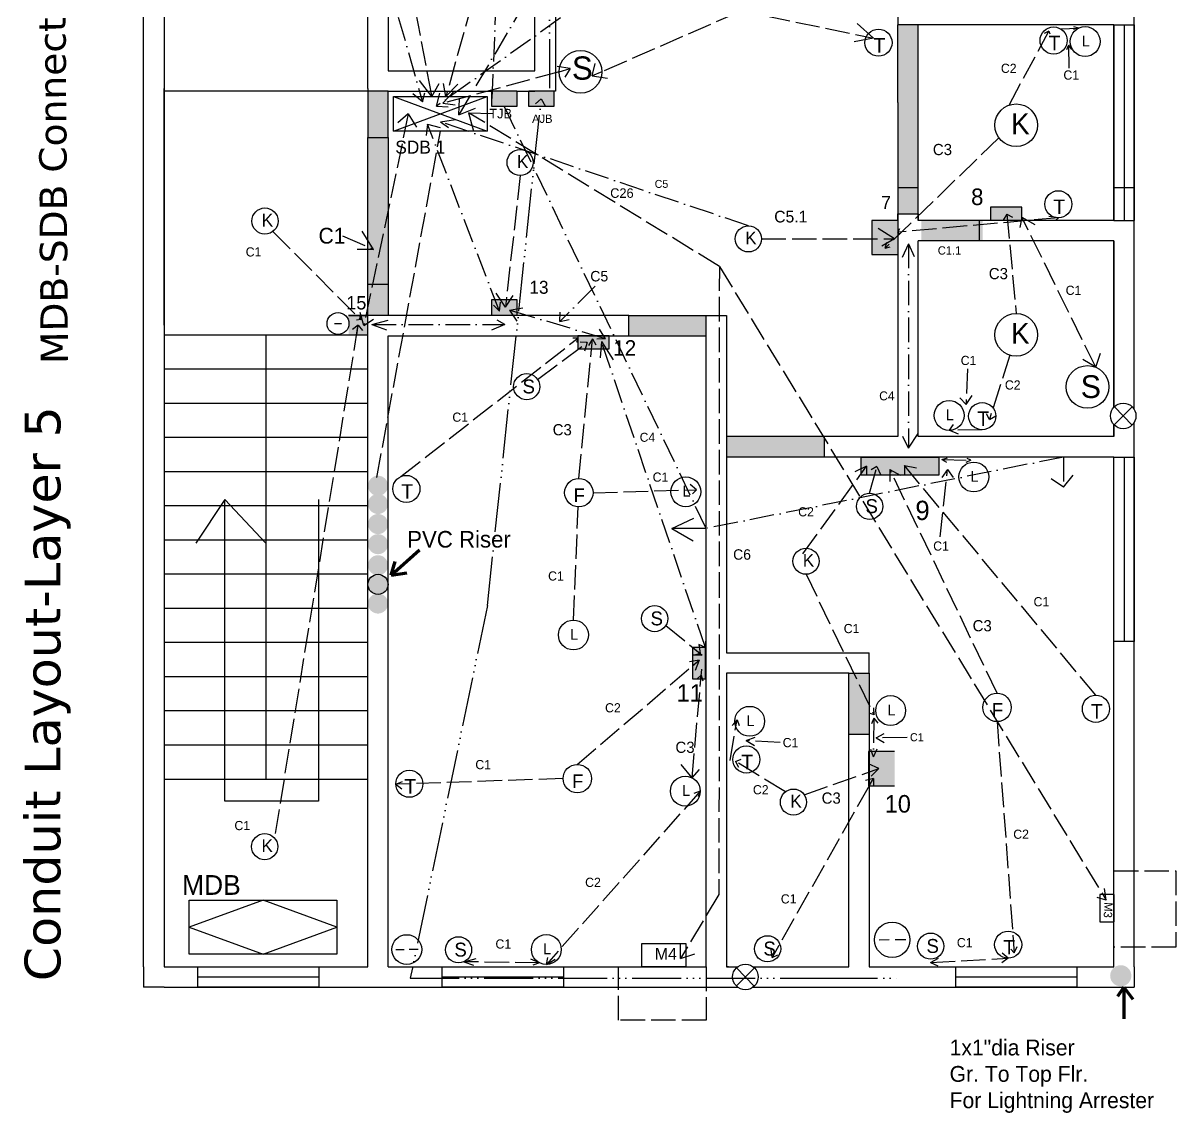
# Model space of a CAD drawing. Header units: inches. Extents: x 1248 to 4177, y -447 to 445.
# Drawn here: x 3602 to 4168, y -447 to 88 of the extents above; entities that cross this region are included whole.
import ezdxf

# ---------------------------------------------------------------- set-up
doc = ezdxf.new("R2010")
doc.units = ezdxf.units.IN
for name, pattern in [('ACAD_ISO02W100', [15, 12, -3]), ('ACAD_ISO06W100', [36, 24, -3, 0, -3, 0, -3, 0, -3]), ('ACAD_ISO10W100', [18, 12, -3, 0, -3])]:
    doc.linetypes.add(name, pattern=pattern)

msp = doc.modelspace()

# ---------------------------------------------------------------- hatches: boundary and pattern name
for color, points in [(3, [(4041.64, 86.92), (4031.64, 86.92), (4031.64, 48.84), (4031.64, -5.76), (4041.64, -5.76)]), (3, [(3781.64, 54.41), (3771.64, 54.41), (3771.64, 31.63), (3781.64, 31.63)]), (78, [(3844.77, 54.41), (3832.51, 54.41), (3832.51, 46.86), (3844.77, 46.86)]), (4, [(3862.83, 54.41), (3853.64, 54.41), (3850.57, 54.41), (3850.57, 46.86), (3862.83, 46.86)]), (3, [(3781.64, 31.63), (3771.64, 31.63), (3771.64, -55.66), (3781.64, -55.66)]), (8, [(4031.64, -9.08), (4018.84, -9.08), (4018.84, -25.8), (4031.64, -25.8)]), (3, [(4073.2, -9.08), (4043.2, -9.08), (4043.2, -19.08), (4073.2, -19.08)]), (256, [(3781.64, -40.35), (3771.64, -40.35), (3771.64, -55.66), (3781.64, -55.66)]), (256, [(3781.64, -40.35), (3771.64, -40.35), (3771.64, -55.66), (3781.64, -55.66)]), (256, [(3781.64, -40.35), (3771.64, -40.35), (3771.64, -55.66), (3781.64, -55.66)]), (3, [(3781.64, -40.35), (3771.64, -40.35), (3771.64, -55.66), (3781.64, -55.66)]), (8, [(3844.77, -47.85), (3832.51, -47.85), (3832.51, -55.58), (3844.77, -55.58)]), (8, [(3771.64, -55.66), (3762.21, -55.66), (3762.21, -65.08), (3771.64, -65.08)]), (3, [(3937.64, -55.66), (3899.64, -55.66), (3899.64, -65.66), (3937.64, -65.66)]), (3, [(3995.64, -115.08), (3947.64, -115.08), (3947.64, -125.08), (3995.64, -125.08)]), (251, [(4051.81, -125.08), (4013.64, -125.08), (4013.64, -134.04), (4051.81, -134.04)]), (3, [(4017.64, -231.08), (4007.64, -231.08), (4007.64, -261.08), (4017.64, -261.08)]), (8, [(4030.08, -269.58), (4017.29, -269.58), (4017.29, -286.3), (4030.08, -286.3)])]:
    msp.add_hatch(color=color).paths.add_polyline_path(points)
at = {"linetype": 'ACAD_ISO02W100', "lineweight": 25}
for color, points in [(56, [(3844.77, 54.59), (3832.51, 54.59), (3832.51, 46.86), (3844.77, 46.86)]), (143, [(3862.83, 54.59), (3850.57, 54.59), (3850.57, 46.86), (3862.83, 46.86)]), (153, [(3862.83, 54.59), (3850.57, 54.59), (3850.57, 46.86), (3862.83, 46.86)])]:
    msp.add_hatch(color=color, dxfattribs=at).paths.add_polyline_path(points)
at = {"linetype": 'ACAD_ISO02W100'}
for points in [[(4092.49, -2.63), (4077.06, -2.63), (4077.06, -8.99), (4092.49, -8.99)], [(3890.06, -65.64), (3874.63, -65.64), (3874.63, -72), (3890.06, -72)], [(3937.19, -233.91), (3937.19, -218.48), (3930.84, -218.48), (3930.84, -233.91)]]:
    msp.add_hatch(color=252, dxfattribs=at).paths.add_polyline_path(points)
at = {"lineweight": 30}
for points in [[(3781.56, -139.18, 1), (3771.69, -139.18, 1)], [(3781.56, -148.1, 1), (3771.69, -148.1, 1)], [(3781.56, -157.96, 1), (3771.69, -157.96, 1)], [(3781.56, -167.82, 1), (3771.69, -167.82, 1)], [(3781.56, -178.16, 1), (3771.69, -178.16, 1)], [(3781.56, -187.55, 1), (3771.69, -187.55, 1)], [(3781.56, -196.94, 1), (3771.69, -196.94, 1)]]:
    msp.add_hatch(color=6, dxfattribs=at).paths.add_polyline_path(points)
at = {"lineweight": 211}
msp.add_hatch(color=176, dxfattribs=at).paths.add_polyline_path([(4135.81, -379.53, 1), (4146.21, -379.53, 1)])

# ---------------------------------------------------------------- linework, layer by layer
at = {"color": 3, "linetype": 'ACAD_ISO02W100'}
for p, q in [((3879.08, 299.99), (3809.98, 51.82)), ((3780.9, 167.09), (3802.98, 51.82)), ((4008.58, 117.07), (3886.44, 63.88)), ((3881.73, 61.9), (3883.19, 67.95)), ((3865.49, 63.88), (3808.5, 48.46)), ((3870.84, 65.55), (3864.57, 66.43)), ((3865.49, 63.88), (3870.84, 65.55)), ((3870.84, 65.55), (3868.35, 61.26)), ((3886.44, 63.88), (3881.73, 61.9)), ((3802.98, 51.82), (3796.93, 59.68)), ((3802.98, 51.82), (3806.6, 58.17)), ((3809.98, 51.82), (3808.82, 58.17)), ((3809.98, 51.82), (3815.77, 57.82)), ((3881.73, 61.9), (3889.14, 60.76)), ((3808.5, 48.46), (3813.91, 54.41)), ((3808.5, 48.46), (3814.42, 47.63)), ((3944.08, -31.57), (3820.99, 43.82)), ((3820.99, 43.82), (3834.19, 43.31)), ((3820.99, 43.82), (3823.53, 34.81)), ((3944.08, -31.57), (3944.05, -182.15)), ((3944.08, -31.57), (4133.92, -342.47)), ((3944.05, -182.15), (3943.85, -339.67)), ((4133.92, -342.47), (4133.06, -336.76)), ((3943.85, -339.67), (3924.96, -371.11)), ((4133.92, -342.47), (4129.4, -341.14)), ((3924.96, -371.11), (3924.96, -363.65)), ((3924.96, -371.11), (3931.99, -368.84))]:
    msp.add_line(p, q, dxfattribs=at)
at = {"color": 57, "linetype": 'ACAD_ISO10W100', "lineweight": 30}
for p, q in [((3839.64, 225.56), (3832.51, 50.72)), ((3937.64, -160.12), (3838.64, 46.86))]:
    msp.add_line(p, q, dxfattribs=at)
at = {"color": 1, "linetype": 'ACAD_ISO10W100'}
for p, q in [((4013.6, 195.25), (3805.32, 47.01)), ((3771.64, 142.92), (3798.48, 49.1)), ((3867.59, 129.68), (3816.22, 42.7)), ((3798.48, 49.1), (3793.74, 53.07)), ((3798.48, 49.1), (3799.52, 53.5)), ((3805.32, 47.01), (3806.96, 53.35)), ((3805.32, 47.01), (3811.08, 46.72)), ((3816.22, 42.7), (3816.55, 50.64)), ((3816.22, 42.7), (3824.49, 46.07)), ((3807.23, 39.31), (3814.69, 40.54)), ((3800.85, 38.19), (3800.2, 32.6)), ((3836.19, -53.48), (3800.85, 38.19)), ((3800.85, 38.19), (3807.07, 36.5)), ((3958.33, -11.65), (3807.23, 39.31)), ((3807.23, 39.31), (3811.13, 36.55)), ((4036.96, -20.52), (4033.72, -27.18)), ((4036.96, -20.52), (4036.96, -118.32)), ((4036.96, -20.52), (4039.69, -26.65)), ((3883.15, -41.27), (3865.85, -58.52)), ((3836.19, -53.48), (3833.27, -50.56)), ((3836.19, -53.48), (3836.74, -49.11)), ((3841.1, -53), (3847.67, -51.92)), ((3888.29, -67.08), (3841.1, -53)), ((3841.1, -53), (3844.68, -58.36)), ((3865.85, -58.52), (3865.98, -53.95)), ((3773.56, -60.15), (3781.57, -57.88)), ((3773.56, -60.15), (3838.78, -60.15)), ((3773.56, -60.15), (3780.85, -62.65)), ((3838.78, -60.15), (3832.33, -62.89)), ((3838.78, -60.15), (3835.08, -57.88)), ((3865.85, -58.52), (3870.42, -57.54)), ((3888.29, -67.08), (3883.98, -67.31)), ((3888.29, -67.08), (3885.29, -62.3)), ((3886.2, -68.45), (3885.68, -76.5)), ((3937.23, -218.5), (3886.2, -68.45)), ((3886.2, -68.45), (3892.04, -77.37)), ((4036.96, -120.75), (4034.03, -115.02)), ((4036.96, -120.75), (4041.64, -113.55)), ((4036.96, -118.32), (4036.96, -120.75)), ((3937.23, -218.5), (3937.64, -214.24)), ((3937.23, -218.5), (3934.05, -217.01)), ((4019.88, -253.21), (4018.75, -255.92)), ((4019.88, -253.21), (4019.66, -272.19)), ((4019.88, -253.21), (4021.92, -255.64)), ((4020.99, -262.79), (4024.89, -260.64)), ((4036.17, -262.7), (4020.99, -262.79)), ((4020.99, -262.79), (4025.01, -265.11)), ((4019.66, -272.19), (4018.33, -268.55)), ((4019.66, -272.19), (4021.44, -268.17))]:
    msp.add_line(p, q, dxfattribs=at)
at = {"color": 163, "linetype": 'ACAD_ISO06W100', "lineweight": 25}
for p, q in [((3860.72, 152.49), (3860.72, 54.59)), ((3830.33, -197.89), (3856.7, 50.67)), ((3856.7, 50.67), (3853.81, 48.16)), ((3856.7, 50.67), (3858.79, 46.86)), ((3830.33, -197.89), (3792.46, -380.75)), ((3792.46, -380.75), (3997.73, -380.75)), ((3997.73, -380.75), (4031.61, -380.75))]:
    msp.add_line(p, q, dxfattribs=at)
for p, q in [((3661.64, -375.08), (3661.64, 142.92)), ((3781.64, 142.92), (3781.64, 64.41)), ((3863.64, 136.41), (3863.64, 64.41)), ((3671.64, 132.92), (3671.64, 50.92)), ((3771.64, 55.63), (3771.64, 132.92)), ((3853.64, 64.41), (3853.64, 132.92)), ((4147.64, -101.77), (4147.64, 99.22)), ((4031.64, 95.18), (4031.64, 86.92)), ((4041.91, 86.92), (4031.64, 86.92)), ((4137.64, 86.92), (4041.91, 86.92)), ((4137.64, -9.08), (4137.64, 86.92)), ((4137.64, 86.92), (4137.64, -9.08)), ((4115.37, 77.02), (4114.32, 74.58)), ((4115.37, 77.02), (4115.48, 65.68)), ((4115.37, 77.02), (4116.84, 74.83)), ((3781.64, 64.41), (3853.64, 64.41)), ((3863.64, 64.41), (3863.64, 54.41)), ((3671.64, -60.37), (3671.64, 55.63)), ((3781.64, 54.41), (3671.64, 54.41)), ((3671.64, 50.92), (3671.64, -65.08)), ((3771.64, 55.63), (3771.64, 54.41)), ((3781.64, 54.41), (3832.51, 54.41)), ((3784.3, 34.81), (3830.15, 51.82)), ((3784.3, 51.82), (3830.15, 34.81)), ((3844.77, 54.41), (3853.64, 54.41)), ((3863.64, 54.41), (3862.83, 54.41)), ((3771.64, 31.63), (3781.64, 31.63)), ((4031.64, 7.19), (4041.64, 7.19)), ((4137.64, 7.19), (4147.64, 7.19)), ((4031.64, -5.76), (4041.64, -5.76)), ((4031.64, -9.08), (4031.64, -5.76)), ((4031.64, -5.76), (4031.64, -9.08)), ((4031.64, -9.08), (4031.64, -115.08)), ((4041.64, -5.76), (4041.64, -9.08)), ((4041.64, -5.76), (4041.64, -9.08)), ((4043.17, -9.08), (4041.64, -9.08)), ((4137.64, -9.08), (4071.64, -9.08)), ((4071.64, -19.08), (4071.64, -9.08)), ((4085.16, -6), (4083.38, -8.96)), ((4085.16, -6), (4087.94, -7.43)), ((4041.64, -115.08), (4041.64, -19.08)), ((4043.2, -19.08), (4041.64, -19.08)), ((4137.64, -19.08), (4071.64, -19.08)), ((4137.64, -100.63), (4137.64, -19.08)), ((4137.64, -19.08), (4137.64, -100.63)), ((3771.64, -40.35), (3781.64, -40.35)), ((3762.21, -55.66), (3771.64, -55.66)), ((3899.64, -55.66), (3771.64, -55.66)), ((3771.64, -65.08), (3771.64, -55.66)), ((3899.64, -65.66), (3899.64, -55.66)), ((3937.64, -75.08), (3937.64, -55.66)), ((3937.64, -55.66), (3947.64, -55.66)), ((3947.64, -55.66), (3947.64, -97.62)), ((3755.35, -59.61), (3758.65, -59.61)), ((3758.96, -59.79), (3758.96, -59.79)), ((3671.58, -65.08), (3771.64, -65.08)), ((3671.64, -65.08), (3671.64, -375.08)), ((3721.61, -65.08), (3721.61, -283.02)), ((3771.64, -375.08), (3771.64, -65.08)), ((3781.64, -375.08), (3781.64, -65.66)), ((3781.64, -65.66), (3899.64, -65.66)), ((3937.64, -375.08), (3937.64, -75.08)), ((3947.64, -75.08), (3947.64, -221.08)), ((3671.58, -81.85), (3771.64, -81.85)), ((3671.58, -98.61), (3771.64, -98.61)), ((4137.64, -115.08), (4137.64, -109.19)), ((4137.64, -109.19), (4137.64, -115.08)), ((4147.64, -375.08), (4147.64, -108.05)), ((3671.58, -115.38), (3771.64, -115.38)), ((4031.64, -115.08), (3995.64, -115.08)), ((3995.64, -125.08), (3995.64, -115.08)), ((4137.64, -115.08), (4041.64, -115.08)), ((4031.64, -125.08), (3995.64, -125.08)), ((4035.17, -125.08), (4031.64, -125.08)), ((4137.64, -125.08), (4032.01, -125.08)), ((4137.64, -221.08), (4137.64, -125.08)), ((3671.58, -132.14), (3771.64, -132.14)), ((3701.55, -145.99), (3687.27, -167.4)), ((3701.55, -293.84), (3701.55, -145.99)), ((3701.55, -145.99), (3721.64, -167.4)), ((3747.51, -145.99), (3747.51, -293.84)), ((3671.58, -148.91), (3771.64, -148.91)), ((3920.84, -160.12), (3931.62, -155.05)), ((3937.64, -160.12), (3920.84, -160.12)), ((3920.84, -160.12), (3931.3, -166.14)), ((3937.64, -160.12), (3937.64, -160.12)), ((3671.58, -165.67), (3771.64, -165.67)), ((3671.58, -182.43), (3771.64, -182.43)), ((3671.58, -199.2), (3771.64, -199.2)), ((3671.58, -215.96), (3771.64, -215.96)), ((3947.64, -221.08), (4007.64, -221.08)), ((4007.64, -221.08), (4017.64, -221.08)), ((4017.64, -231.08), (4017.64, -221.08)), ((4137.64, -375.08), (4137.64, -221.08)), ((3947.64, -231.08), (3947.64, -375.08)), ((4007.64, -231.08), (3947.64, -231.08)), ((3671.58, -232.73), (3771.64, -232.73)), ((3671.58, -249.49), (3771.64, -249.49)), ((4007.64, -375.08), (4007.64, -261.08)), ((4007.64, -375.08), (4007.64, -261.08)), ((4007.64, -261.08), (4017.64, -261.08)), ((4017.64, -261.08), (4017.64, -375.08)), ((3671.58, -266.26), (3771.64, -266.26)), ((3671.58, -283.02), (3771.64, -283.02)), ((3747.51, -293.84), (3701.55, -293.84)), ((3720.26, -342.52), (3684.06, -355.72)), ((3756.46, -355.72), (3720.26, -342.52)), ((3684.06, -355.72), (3720.26, -368.92)), ((3720.26, -368.92), (3756.46, -355.72)), ((3661.64, -375.08), (3661.64, -385.08)), ((3671.64, -375.08), (3747.64, -375.08)), ((3671.64, -375.08), (3771.64, -375.08)), ((3781.64, -375.08), (3937.64, -375.08)), ((3913.64, -375.08), (3937.64, -375.08)), ((3948.64, -375.08), (3947.64, -375.08)), ((3947.64, -375.08), (3953.13, -375.08)), ((3948.64, -375.08), (3953.13, -375.08)), ((3960.63, -375.08), (3983.64, -375.08)), ((3960.63, -375.08), (4007.64, -375.08)), ((3983.64, -375.08), (4007.64, -375.08)), ((4017.64, -375.08), (4137.64, -375.08)), ((4147.64, -375.08), (4147.64, -385.08)), ((3671.64, -385.08), (3661.64, -385.08)), ((3671.64, -385.08), (3953.08, -385.08)), ((3960.69, -385.08), (4147.64, -385.08))]:
    msp.add_line(p, q)
at = {"color": 0, "linetype": 'ACAD_ISO02W100'}
for p, q in [((3952.15, 94.29), (4019.69, 80.45)), ((4019.69, 80.45), (4011.77, 87.6)), ((4019.69, 80.45), (4010.22, 78.62)), ((3846.35, 12.97), (3839.15, -51.51)), ((3725.03, -14.47), (3768.27, -57.79)), ((4030, -18.1), (4022, -13.02)), ((3964.75, -18.07), (4030, -18.1)), ((4030, -18.1), (4023.87, -21.61)), ((3839.15, -51.51), (3834.65, -44.77)), ((3839.15, -51.51), (3842.95, -45.81)), ((3768.27, -57.79), (3767.77, -55.66)), ((3726.34, -309.78), (3766.92, -60.37)), ((3766.92, -60.37), (3764.12, -62.56)), ((3768.18, -57.7), (3766.09, -57.89)), ((3766.16, -65.08), (3766.92, -60.37)), ((3766.92, -60.37), (3769.01, -63.05)), ((3787.9, -134.62), (3874.66, -66.8)), ((3874.66, -66.8), (3872.27, -66.81)), ((3874.66, -66.8), (3874.05, -68.97)), ((3875.14, -135.61), (3881.82, -67.16)), ((3881.82, -67.16), (3879.88, -70.37)), ((3881.82, -67.16), (3883.57, -70.1)), ((3854.95, -87.06), (3879.17, -68.97)), ((3879.17, -68.97), (3875.75, -68.78)), ((3879.17, -68.97), (3877.9, -73.16)), ((3882.11, -142.58), (3932.88, -141.15)), ((3932.88, -141.15), (3929.73, -138.6)), ((3932.88, -141.15), (3930.96, -143.14)), ((3872.49, -205.04), (3874.85, -149.54)), ((3917.84, -207.66), (3935.59, -222.21)), ((3931.06, -218.5), (3934.75, -221.52)), ((3934.05, -217.01), (3934.75, -221.52)), ((3874.41, -275.85), (3934.12, -224.76)), ((3934.12, -224.76), (3929.5, -225.61)), ((3935.59, -222.21), (3930.87, -222.21)), ((3930.87, -227.55), (3934.12, -224.76)), ((3934.75, -221.52), (3931.88, -222.21)), ((3934.12, -224.76), (3932.26, -229.87)), ((3934.12, -224.76), (3932.26, -229.87)), ((3930.71, -282.42), (3935.46, -229.17)), ((3935.2, -232.05), (3933.24, -233.93)), ((3935.03, -233.93), (3935.2, -232.05)), ((3935.2, -232.05), (3936.06, -234.8)), ((3930.71, -282.42), (3925.37, -275.94)), ((3930.71, -282.42), (3934.4, -278.31)), ((3867.44, -282.81), (3785.38, -285.58)), ((3785.38, -285.58), (3788.61, -284.16)), ((3785.38, -285.58), (3788.37, -287.86)), ((3934.72, -288.96), (3859.21, -373.98)), ((3934.72, -288.96), (3931.49, -290.12)), ((3934.72, -288.96), (3933.62, -291.75)), ((3818.79, -372.64), (3824.79, -371.05)), ((3855.92, -373.2), (3818.79, -372.64)), ((3818.79, -372.64), (3823.4, -374.34)), ((3855.92, -373.2), (3851.65, -371.33)), ((3855.92, -373.2), (3852.61, -374.3)), ((3859.21, -373.98), (3859.93, -370.6)), ((3859.21, -373.98), (3863.57, -371.44)), ((3894.66, -401.38), (3894.66, -375.08)), ((3937.64, -375.08), (3937.64, -401.38)), ((3937.64, -401.38), (3894.66, -401.38))]:
    msp.add_line(p, q, dxfattribs=at)
at = {"color": 3}
for p, q in [((4031.64, 48.84), (4031.64, 86.92)), ((4041.64, -9.08), (4041.64, 86.92)), ((4137.64, 86.92), (4137.64, -9.08)), ((4137.64, 86.92), (4147.64, 86.92)), ((4142.64, 86.92), (4142.64, -9.08)), ((4147.64, -9.08), (4147.64, 86.92)), ((4147.64, 86.92), (4147.64, -9.08)), ((4147.64, 86.92), (4147.64, -9.08)), ((4147.64, 86.92), (4147.64, -9.08)), ((3771.64, 54.41), (3771.64, 31.63)), ((3781.64, 31.63), (3781.64, 54.41)), ((4031.64, 48.84), (4031.64, -9.08)), ((3771.64, 31.63), (3781.64, 31.63)), ((3771.64, -55.66), (3771.64, 31.63)), ((3771.64, 31.63), (3781.64, 31.63)), ((3781.64, 31.63), (3781.64, -55.66)), ((4071.64, -9.08), (4041.64, -9.08)), ((4137.64, -9.08), (4147.64, -9.08)), ((4071.64, -19.08), (4041.64, -19.08)), ((3771.64, -40.35), (3781.64, -40.35)), ((3771.64, -55.66), (3762.21, -55.66)), ((3899.64, -55.66), (3937.64, -55.66)), ((3899.64, -65.66), (3937.64, -65.66)), ((3995.64, -115.08), (3947.64, -115.08)), ((3995.64, -125.08), (3947.64, -125.08)), ((4137.64, -125.08), (4147.64, -125.08)), ((4137.64, -215.51), (4137.64, -125.08)), ((4142.64, -125.08), (4142.64, -215.51)), ((4147.64, -125.08), (4147.64, -215.51)), ((4147.64, -215.51), (4147.64, -125.08)), ((4147.64, -125.08), (4147.64, -215.51)), ((4147.64, -215.51), (4137.64, -215.51)), ((4007.64, -261.08), (4007.64, -231.08)), ((4007.64, -231.08), (4017.64, -231.08)), ((4017.64, -231.08), (4017.64, -261.08)), ((3687.68, -375.08), (3747.64, -375.08)), ((3688.16, -385.08), (3688.16, -375.08)), ((3747.64, -375.08), (3747.64, -385.08)), ((3807.63, -375.08), (3867.59, -375.08)), ((3808.11, -385.08), (3808.11, -375.08)), ((3867.59, -375.08), (3867.59, -385.08)), ((4059.59, -375.08), (4119.54, -375.08)), ((4060.06, -385.08), (4060.06, -375.08)), ((4119.54, -375.08), (4119.54, -385.08)), ((3688.16, -380.08), (3747.64, -380.08)), ((3808.11, -380.08), (3867.59, -380.08)), ((4060.06, -380.08), (4119.54, -380.08)), ((3747.64, -385.08), (3688.16, -385.08)), ((3688.16, -385.08), (3747.64, -385.08)), ((3867.59, -385.08), (3808.11, -385.08)), ((3808.11, -385.08), (3867.59, -385.08)), ((4119.54, -385.08), (4060.06, -385.08))]:
    msp.add_line(p, q, dxfattribs=at)
at = {"linetype": 'ACAD_ISO02W100'}
for p, q in [((4111.34, 85.01), (4120.41, 85.32)), ((4120.41, 85.32), (4117.88, 84.55)), ((4120.41, 85.32), (4117.94, 85.9)), ((4086.22, 47.52), (4105.71, 83.77)), ((4105.71, 83.77), (4103.5, 82.63)), ((4105.71, 83.77), (4106.14, 82.51)), ((4081.22, 31.52), (4025.4, -22.57)), ((4110.41, -7.74), (4031.64, -14.77)), ((4085.16, -6), (4089.71, -54.68)), ((4092.51, -7.43), (4091.49, -12.57)), ((4128.75, -81.03), (4092.51, -7.43)), ((4092.51, -7.43), (4098.88, -11.1)), ((4110.41, -7.74), (4105.66, -7.17)), ((4110.41, -7.74), (4109.08, -9.08)), ((4031.64, -14.77), (4032.62, -12.94)), ((4031.64, -14.77), (4032.51, -15.67)), ((4025.4, -22.57), (4026.23, -19.66)), ((4025.4, -22.57), (4027.85, -22.03)), ((4086.61, -75.15), (4076.55, -106.71)), ((4128.75, -81.03), (4122.39, -77.23)), ((4128.75, -81.03), (4131.06, -74.08)), ((4065.79, -81.88), (4065.15, -99.24)), ((4065.15, -99.24), (4062.12, -96.06)), ((4065.15, -99.24), (4068.18, -94.94)), ((4076.55, -106.71), (4075.2, -103.82)), ((4076.55, -106.71), (4079.69, -104.92)), ((4056.94, -111.98), (4059.04, -109.11)), ((4073.04, -111.69), (4056.94, -111.98)), ((4056.94, -111.98), (4061.27, -113.66)), ((3985.02, -172.57), (4016.35, -129.56)), ((4016.35, -129.56), (4010.63, -132.41)), ((4016.35, -129.56), (4016.35, -134.04)), ((4017.82, -142.85), (4021.39, -129.67)), ((4021.39, -129.67), (4018.54, -131.35)), ((4021.39, -129.67), (4023.35, -134.04)), ((4128.82, -241.92), (4034.88, -129.28)), ((4034.88, -129.28), (4034.88, -134.04)), ((4034.88, -129.28), (4040.74, -130.3)), ((4053.17, -126.3), (4056, -125.46)), ((4053.17, -126.3), (4067.49, -126.59)), ((4053.17, -126.3), (4055.6, -127.58)), ((4067.49, -126.59), (4065.07, -127.83)), ((4067.49, -126.59), (4065.62, -125.77)), ((4112.88, -125.08), (4112.88, -139.86)), ((4080.33, -240.93), (4027.79, -131.16)), ((4027.79, -131.16), (4027.79, -137.11)), ((4027.79, -131.16), (4032.73, -134.04)), ((4052.49, -164.16), (4056.05, -131.12)), ((4056.05, -131.12), (4053.27, -135.16)), ((4056.05, -131.12), (4058.74, -135.16)), ((4112.88, -139.86), (4106.86, -135.71)), ((4112.88, -139.86), (4117.61, -133.97)), ((3986.6, -182.61), (4019.96, -251.49)), ((4019.96, -251.49), (4019.82, -248.08)), ((3949.42, -273.87), (3952.78, -254.02)), ((3952.78, -254.02), (3950.4, -256.82)), ((3952.78, -254.02), (3953.76, -256.75)), ((4019.96, -251.49), (4017.64, -250.65)), ((4080.33, -254.87), (4088.76, -368.21)), ((3957.25, -264.14), (3961.64, -262.47)), ((3973.86, -265.13), (3957.25, -264.14)), ((3957.25, -264.14), (3961.26, -266.61)), ((3952.08, -274.38), (3954.74, -273.31)), ((3976.46, -289.31), (3952.08, -274.38)), ((3952.08, -274.38), (3953.41, -277.16)), ((4022.33, -277.94), (4017.29, -275.63)), ((3985.76, -290.73), (4022.33, -277.94)), ((4022.33, -277.94), (4018.54, -281.59)), ((4017.64, -286.3), (3969.94, -370.51)), ((4019.73, -282.83), (4015.85, -283.8)), ((4017.64, -286.3), (4019.73, -282.83)), ((4019.73, -282.83), (4019.73, -286.3)), ((4137.64, -328.07), (4137.64, -328.07)), ((4137.64, -328.07), (4168.09, -328.07)), ((4168.09, -328.07), (4168.09, -365.56)), ((3771.64, -375.08), (3771.64, -360.19)), ((3969.94, -370.51), (3969.53, -366.59)), ((4088.76, -368.21), (4087.04, -366.4)), ((4088.76, -368.21), (4090.22, -365.11)), ((4168.09, -365.56), (4137.64, -365.56)), ((3969.94, -370.51), (3972.72, -369.33)), ((4047.75, -373.04), (4051.64, -370.82)), ((4047.75, -373.04), (4085.78, -370.91)), ((4047.75, -373.04), (4051.3, -374.6)), ((4085.78, -370.91), (4082.74, -373.18)), ((4085.78, -370.91), (4082.83, -368.5))]:
    msp.add_line(p, q, dxfattribs=at)
at = {"color": 4, "linetype": 'ACAD_ISO02W100', "lineweight": 25}
for p, q in [((3791.49, 43.2), (3769.75, -60.5)), ((3791.49, 43.2), (3786.36, 38.78)), ((3791.49, 43.2), (3795.54, 36.64)), ((3759.18, -16.6), (3774.4, -23.24)), ((3774.4, -23.24), (3768.83, -14.25)), ((3774.4, -23.24), (3766.47, -23.24)), ((3769.75, -60.5), (3767.91, -54.22)), ((3769.75, -60.5), (3774.4, -57.51))]:
    msp.add_line(p, q, dxfattribs=at)
at = {"color": 6, "linetype": 'ACAD_ISO02W100'}
msp.add_line((3776.07, -135.16), (3807.23, 34.81), dxfattribs=at)
at = {"color": 0}
for p, q in [((4031.64, -9.08), (4018.84, -9.08)), ((4018.84, -9.08), (4018.84, -25.8)), ((4018.84, -25.8), (4031.64, -25.8)), ((4146.65, -100.48), (4137.78, -109.34)), ((4137.87, -100.39), (4146.56, -109.43)), ((4030.08, -269.58), (4017.29, -269.58)), ((4017.29, -269.58), (4017.29, -286.3)), ((4017.29, -286.3), (4030.08, -286.3)), ((4022.49, -361.87), (4027.36, -361.8)), ((4035.56, -361.87), (4030.3, -361.87)), ((3785.36, -366.68), (3789.45, -366.62)), ((3796.35, -366.68), (3791.93, -366.68)), ((3961.31, -375.67), (3952.45, -384.54)), ((3952.54, -375.59), (3961.22, -384.62))]:
    msp.add_line(p, q, dxfattribs=at)
at = {"color": 57, "linetype": 'ACAD_ISO10W100'}
msp.add_line((4112.88, -125.08), (3937.64, -160.12), dxfattribs=at)
at = {"color": 0, "lineweight": 211}
for p, q in [((3783.08, -183.07), (3797.01, -170.68)), ((3783.08, -183.07), (3784.98, -176.37)), ((3783.08, -183.07), (3790.8, -181.81)), ((4142.45, -385.08), (4139.48, -389.65)), ((4142.45, -385.08), (4142.45, -400.66)), ((4142.45, -385.08), (4146.86, -391.07))]:
    msp.add_line(p, q, dxfattribs=at)
for points in [[(3784.3, 51.82), (3830.15, 51.82), (3830.15, 34.81), (3784.3, 34.81)], [(3832.51, 54.59), (3844.77, 54.59), (3844.77, 46.86), (3832.51, 46.86)], [(3850.57, 54.59), (3862.83, 54.59), (3862.83, 46.86), (3850.57, 46.86)], [(3832.51, -47.85), (3844.77, -47.85), (3844.77, -55.58), (3832.51, -55.58)], [(4013.64, -125.08), (4051.81, -125.08), (4051.81, -134.04), (4013.64, -134.04)], [(3684.06, -342.52), (3756.46, -342.52), (3756.46, -368.92), (3684.06, -368.92)]]:
    msp.add_lwpolyline(points, close=True)
at = {"color": 0}
for points in [[(4077.08, -8.96), (4092.51, -8.96), (4092.51, -2.6), (4077.08, -2.6)], [(3874.66, -71.96), (3890.08, -71.96), (3890.08, -65.61), (3874.66, -65.61)], [(3930.87, -218.5), (3930.87, -233.93), (3937.23, -233.93), (3937.23, -218.5)], [(4137.78, -339.62), (4130.7, -339.62), (4130.7, -353.02), (4137.78, -353.02)], [(3906.06, -363.65), (3927.69, -363.65), (3927.69, -375.2), (3906.06, -375.2)]]:
    msp.add_lwpolyline(points, close=True, dxfattribs=at)
for centre, radius in [((4108.07, 79.22), 6.65), ((4123.54, 78.7), 7.33), ((4022.14, 78.15), 6.65), ((3875.97, 63.88), 10.47), ((4089.71, 37.65), 10.47), ((3846.35, 19.39), 6.42), ((4110.41, -1.09), 6.65), ((3721.16, -9.34), 6.42), ((3958.33, -18.07), 6.42), ((4089.71, -65.15), 10.47), ((3849.57, -90.57), 6.42), ((4124.7, -90.69), 10.47), ((4056.81, -104.66), 7.33), ((4073.04, -105.04), 6.65), ((4142.22, -104.91), 6.27), ((4068.91, -134.87), 7.33), ((3790.55, -140.72), 6.65), ((3875.14, -142.58), 6.97), ((3927.62, -142.14), 7.33), ((4017.82, -149.27), 6.42), ((3986.6, -176.18), 6.42), ((3912.35, -204.33), 6.42), ((3872.49, -212.37), 7.33), ((4028.12, -249.45), 7.33), ((4080.33, -247.9), 6.97), ((4128.82, -248.57), 6.65), ((3958.96, -254.71), 7.33), ((3957.35, -273.43), 6.65), ((3874.41, -282.81), 6.97), ((3792.02, -285.35), 6.65), ((3927.39, -288.96), 7.33), ((3980.45, -294.34), 6.42), ((3721.03, -316.2), 6.42), ((4028.9, -361.87), 8.69), ((3790.75, -366.68), 7.31), ((3816.13, -366.79), 6.42), ((3859.21, -366.66), 7.33), ((3967.75, -366.28), 6.42), ((4047.75, -365), 6.42), ((4085.78, -364.27), 6.65), ((3956.88, -380.11), 6.27)]:
    msp.add_circle(centre, radius, dxfattribs=at)
msp.add_circle((3757, -59.61), 5.37)
at = {"color": 0, "lineweight": 30}
msp.add_circle((3776.63, -187.55), 4.94, dxfattribs=at)

# ---------------------------------------------------------------- texts
at = {"color": 0, "lineweight": 211, "attachment_point": 1}
for s, insert, char_height, width, rotation in [('{\\fVerdana|b0|i0|c0|p34;MDB-SDB Connection & Wiring for Surge Arrester}', (3611.14, -79.47), 13.4407, 489.7709, 90.4172), ('{\\fVerdana|b0|i0|c0|p34;Conduit Layout-Layer 5}', (3603.23, -382.18), 17.5663, 408.7034, 90)]:
    msp.add_mtext(s, dxfattribs=dict(at, insert=insert, char_height=char_height, width=width, rotation=rotation))
at = {"color": 0, "attachment_point": 1}
for s, insert, char_height, width in [('T', (4019.69, 80.45), 7.11, 133.2206), ('T', (4105.62, 81.53), 7.11, 133.2206), ('L', (4121.92, 81.66), 5.32, 124.6675), ('{\\C3;S}', (3871.78, 71.42), 11.401, 239.632), ('C2', (4082.22, 67.84), 4.5, 91.8149), ('C1', (4112.88, 64.55), 4.505, 102.2746), ('K', (4087.14, 43.54), 10.27, 207.0976), ('C3', (4048.83, 28.5), 5.501, 118.0796), ('K', (3844.77, 23.01), 6.3, 126.9937), ('{\\C1;7}', (4023.5, 3.03), 6.485, 146.3433), ('T', (4107.96, 1.22), 7.11, 133.2206), ('K', (3719.58, -5.73), 6.3, 126.9937), ('K', (3956.75, -14.46), 6.3, 126.9937), ('C1', (3711.72, -22.21), 4.505, 102.2746), ('C3', (4076.27, -32.37), 5.501, 118.0796), ('{\\C1;13}', (3850.86, -38.65), 6.343, 1671.936), ('C1', (4114, -41.06), 4.505, 102.2746), ('K', (4087.14, -59.26), 10.27, 207.0976), ('C1', (4062.49, -75.45), 4.505, 102.2746), ('S', (4121.36, -84.97), 11.16, 236.1352), ('S', (3847.52, -87.06), 6.84, 144.7997), ('C2', (4084.17, -87.47), 4.5, 91.8149), ('L', (4055.18, -101.69), 5.32, 124.6675), ('C1', (3813.12, -103.27), 4.505, 102.2746), ('T', (4070.59, -102.74), 7.11, 133.2206), ('C3', (3862.32, -108.94), 5.501, 118.0796), ('C1', (3911.38, -132.67), 4.505, 102.2746), ('L', (4067.29, -131.9), 5.32, 124.6675), ('T', (3788.1, -138.41), 7.11, 133.2206), ('F', (3872.61, -140.47), 6.75, 146.0875), ('L', (3925.99, -139.18), 5.32, 124.6675), ('S', (4015.77, -145.76), 6.84, 144.7997), ('C2', (3982.77, -149.71), 4.5, 91.8149), ('C1', (4049, -166.48), 4.505, 102.2746), ('K', (3985.02, -172.57), 6.3, 126.9937), ('C1', (3860.07, -181.17), 4.505, 102.2746), ('C1', (4098.23, -193.81), 4.505, 102.2746), ('S', (3910.3, -200.82), 6.84, 144.7997), ('C1', (4005.11, -206.96), 4.505, 102.2746), ('C3', (4068.35, -205.07), 5.501, 118.0796), ('L', (3870.86, -209.41), 5.32, 124.6675), ('C2', (3888.02, -245.84), 4.5, 91.8149), ('L', (4026.5, -246.48), 5.32, 124.6675), ('F', (4077.8, -245.79), 6.75, 146.0875), ('T', (4126.37, -246.26), 7.11, 133.2206), ('L', (3957.33, -251.75), 5.32, 124.6675), ('C3', (3922.54, -264.71), 5.501, 118.0796), ('C1', (3975.16, -262.9), 4.505, 102.2746), ('T', (3954.9, -271.12), 7.11, 133.2206), ('C1', (3824.38, -273.7), 4.505, 102.2746), ('F', (3871.87, -280.71), 6.75, 146.0875), ('T', (3789.57, -283.05), 7.11, 133.2206), ('L', (3925.77, -285.99), 5.32, 124.6675), ('C2', (3960.56, -286.03), 4.5, 91.8149), ('K', (3978.87, -290.73), 6.3, 126.9937), ('C3', (3994.27, -289.61), 5.501, 118.0796), ('C1', (3706.19, -303.59), 4.505, 102.2746), ('C2', (4088.29, -307.84), 4.5, 91.8149), ('K', (3719.45, -312.59), 6.3, 126.9937), ('C2', (3878.24, -331.45), 4.5, 91.8149), ('C1', (3974.24, -339.57), 4.505, 102.2746), ('C1', (3834.25, -361.68), 4.505, 102.2746), ('S', (4045.71, -361.49), 6.84, 144.7997), ('C1', (4060.61, -361.02), 4.505, 102.2746), ('T', (4083.33, -361.96), 7.11, 133.2206), ('S', (3814.08, -363.28), 6.84, 144.7997), ('L', (3857.59, -363.69), 5.32, 124.6675), ('S', (3965.7, -362.76), 6.84, 144.7997)]:
    msp.add_mtext(s, dxfattribs=dict(at, insert=insert, char_height=char_height, width=width))
at = {"color": 4, "linetype": 'ACAD_ISO02W100', "lineweight": 25, "attachment_point": 1}
for s, insert, char_height, width in [('{\\C67;TJB}', (3831.2, 45.72), 4.697, 103.1566), ('{\\C153;AJB}', (3852.2, 42.9), 4.0905, 86.3881)]:
    msp.add_mtext(s, dxfattribs=dict(at, insert=insert, char_height=char_height, width=width))
at = {"color": 3, "attachment_point": 1}
for s, insert, char_height, width in [('{\\C1;SDB 1}', (3785.1, 30.1), 6.3505, 2105.7597), ('{\\C1;12}', (3892.04, -67.79), 7.566, 161.4986), ('{\\C1;11}', (3923.17, -236.5), 8.556, 182.6216), ('M4', (3912.42, -365.86), 5.834, 135.5289)]:
    msp.add_mtext(s, dxfattribs=dict(at, insert=insert, char_height=char_height, width=width))
at = {"color": 3, "linetype": 'ACAD_ISO02W100', "attachment_point": 1}
for s, insert, char_height, width in [('C26', (3890.54, 6.73), 4.685, 2627.9136), ('C6', (3950.86, -170.33), 5.115, 117.6106)]:
    msp.add_mtext(s, dxfattribs=dict(at, insert=insert, char_height=char_height, width=width))
at = {"color": 1, "linetype": 'ACAD_ISO10W100', "attachment_point": 1}
for s, insert, char_height, width in [('C5', (3912.38, 10.84), 3.889, 85.0822), ('C5.1', (3971.01, -4.29), 5.747, 113.7551), ('C1.1', (4051.24, -21.72), 4.079, 94.2686), ('C5', (3880.77, -33.81), 5.138, 112.3996), ('C4', (4022.5, -92.88), 4.411, 96.9541), ('C4', (3905.02, -113.2), 4.411, 96.9541), ('C1', (4037.59, -260.55), 3.956, 69.21)]:
    msp.add_mtext(s, dxfattribs=dict(at, insert=insert, char_height=char_height, width=width))
at = {"linetype": 'ACAD_ISO02W100', "attachment_point": 1}
for s, insert, char_height, width in [('{\\C1;8}', (4067.6, 6.64), 8.142, 177.6864), ('{\\C1;9}', (4040.25, -146.52), 9.459, 213.7798), ('{\\C1;10}', (4025.23, -290.88), 8.613, 205.954)]:
    msp.add_mtext(s, dxfattribs=dict(at, insert=insert, char_height=char_height, width=width))
at = {"color": 163, "linetype": 'ACAD_ISO06W100', "lineweight": 25, "insert": (3747.44, -12.65), "char_height": 7.744, "width": 180.4639, "attachment_point": 1}
msp.add_mtext('{\\C4;C1}', dxfattribs=at)
at = {"color": 0, "linetype": 'ACAD_ISO02W100', "insert": (3761.11, -46.12), "char_height": 6.583, "width": 155.2385, "attachment_point": 1}
msp.add_mtext('{\\C1;15}', dxfattribs=at)
at = {"color": 0, "lineweight": 211, "attachment_point": 1}
for s, insert, char_height, width in [('PVC Riser', (3790.95, -161.35), 8.145, 184.1544), ('1x1"dia Riser\\PGr. To Top Flr. \\PFor Lightning Arrester ', (4057.05, -410.85), 7.7568, 182.4987)]:
    msp.add_mtext(s, dxfattribs=dict(at, insert=insert, char_height=char_height, width=width))
at = {"insert": (3680.49, -330.14), "char_height": 9.691, "width": 5123.1443, "attachment_point": 1}
msp.add_mtext('{\\C1;MDB}', dxfattribs=at)
at = {"linetype": 'ACAD_ISO02W100', "insert": (4137.16, -343.63), "char_height": 4.104, "width": 83.8845, "attachment_point": 1, "rotation": 266.4191}
msp.add_mtext('{\\C3;M3}', dxfattribs=at)

doc.saveas('drawing.dxf')
